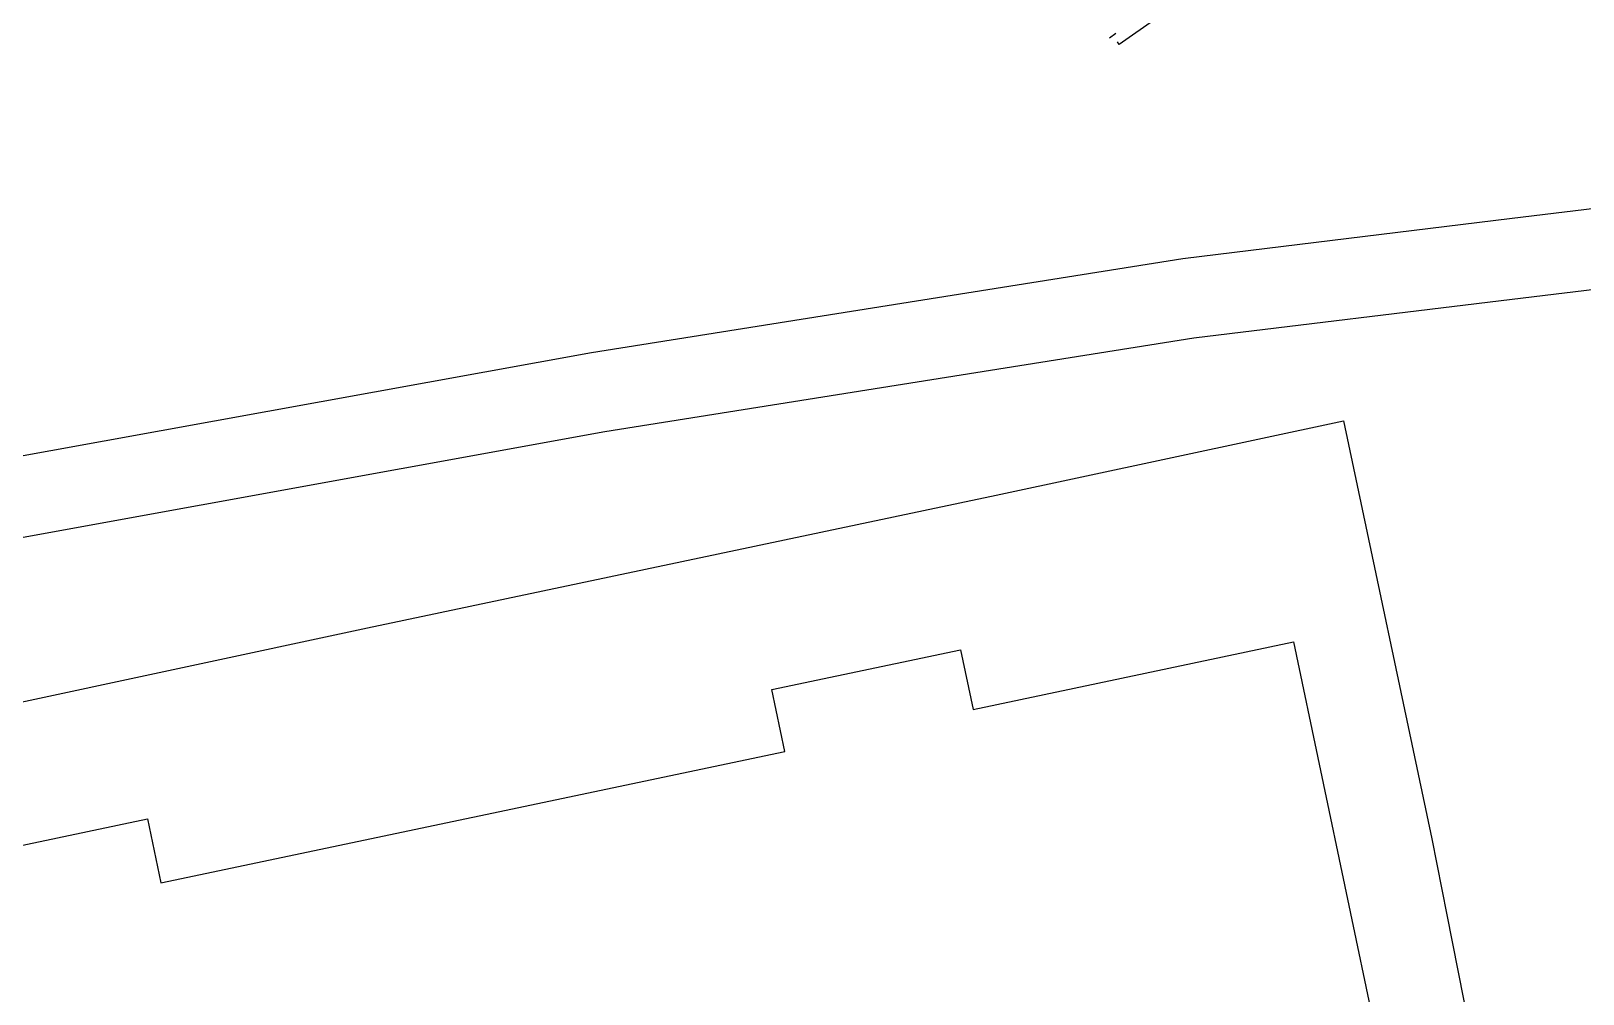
# Model space of a CAD drawing. Extents: x 427500 to 429848, y 434500 to 436505.
# Drawn here: x 428963.12 to 429001.76, y 435355.39 to 435379.35 of the extents above; entities that cross this region are included whole.
import ezdxf

# ---------------------------------------------------------------- set-up
doc = ezdxf.new("R2010")
doc.units = 0
doc.layers.get('0').update_dxf_attribs({"color": 222})
doc.layers.add('LPTIP_Ex_Base', color=8, linetype='Continuous')

# ---------------------------------------------------------------- blocks, each defined once
blk = doc.blocks.new('FENCE_UP')
at = {"color": 0, "linetype": 'ByBlock', "flags": 128}
blk.add_lwpolyline([(0, 0.5), (0, -0.5)], dxfattribs=at)

msp = doc.modelspace()

# ---------------------------------------------------------------- linework, layer by layer
at = {"layer": 'LPTIP_Ex_Base', "color": 251, "true_color": 0x636466}
for p, q in [((429000, 435374.696), (429003.551, 435375.129)), ((428991.796, 435373.696), (429000, 435374.696)), ((428977.071, 435371.356), (428991.796, 435373.696)), ((429000, 435372.682), (429003.765, 435373.141)), ((428992.074, 435371.716), (429000, 435372.682)), ((428977.407, 435369.384), (428992.074, 435371.716)), ((428961.334, 435368.502), (428977.071, 435371.356)), ((428987.15, 435367.8), (428995.8, 435369.65)), ((428995.8, 435369.65), (428998, 435359.25)), ((428961.696, 435366.534), (428977.407, 435369.384)), ((428971.5, 435364.5), (428987.15, 435367.8)), ((428960.635, 435362.175), (428971.5, 435364.5)), ((428981.562, 435362.967), (428986.266, 435363.958)), ((428986.266, 435363.958), (428986.58, 435362.471)), ((428986.58, 435362.471), (428994.55, 435364.151)), ((428994.55, 435364.151), (428999.831, 435339.096)), ((428981.886, 435361.427), (428981.562, 435362.967)), ((428966.353, 435358.153), (428981.886, 435361.427)), ((428961.541, 435358.808), (428966.016, 435359.751)), ((428966.016, 435359.751), (428966.353, 435358.153)), ((428998, 435359.25), (428998.372, 435357.363)), ((428998.372, 435357.363), (428999.45, 435351.9))]:
    msp.add_line(p, q, dxfattribs=at)
at = {"layer": 'LPTIP_Ex_Base', "color": 251, "true_color": 0x636466, "flags": 128}
msp.add_lwpolyline([(428992.944, 435380.936), (428990.217, 435379.016), (428990.168, 435379.084), (428990.171, 435379.083), (428990.171, 435379.083)], dxfattribs=at)

# ---------------------------------------------------------------- block references
at = {"layer": 'LPTIP_Ex_Base', "color": 251, "true_color": 0x636466, "xscale": 0.2000000000000001, "yscale": 0.2000000000000001, "zscale": 0.2000000000000001, "rotation": 127.422242}
msp.add_blockref('FENCE_UP', (428990.049, 435379.242), dxfattribs=at)

doc.saveas('drawing.dxf')
